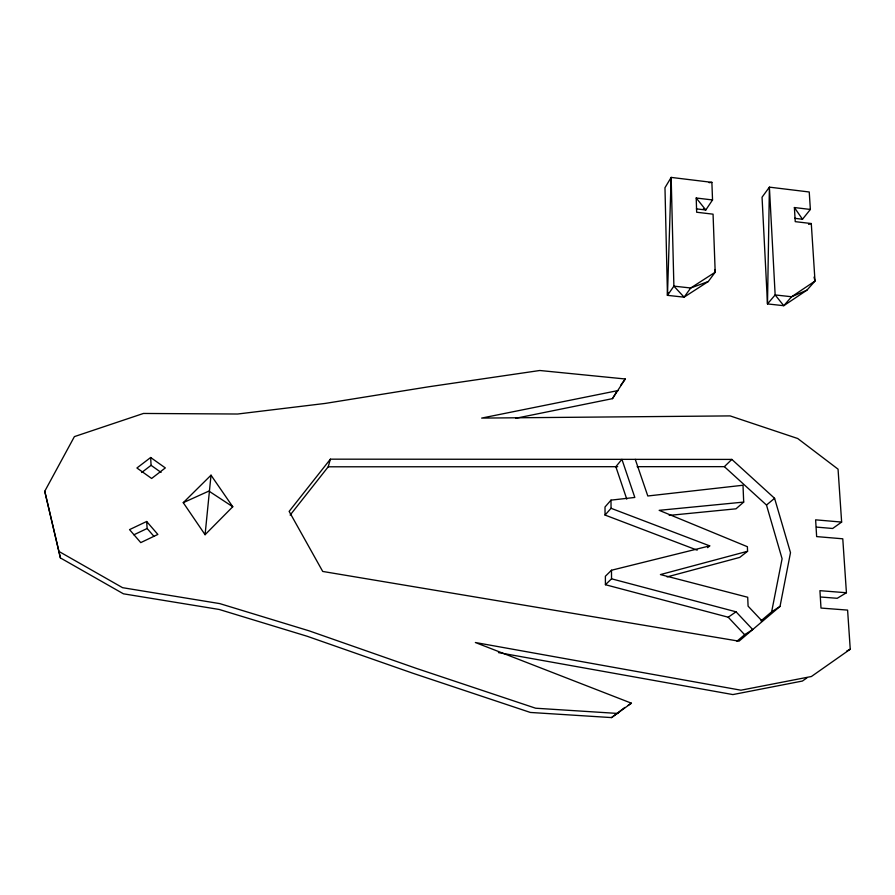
<?xml version="1.0" encoding="UTF-8"?>
<svg xmlns="http://www.w3.org/2000/svg" width="895" height="895" viewBox="0 0 895 895"><rect width="100%" height="100%" fill="white"/><g stroke="black" fill="none" stroke-linecap="round" stroke-linejoin="round"><path stroke-width="1.34" d="M712.532 199.954L696.209 198.008L696.657 212.238L713.058 214.173L715.194 272.214L708.292 281.511L684.093 297.162L667.469 295.35L671.16 177.411L711.883 182.356L712.532 199.954L705.808 209.978L696.399 208.871M205.078 534.707L211.019 475.189L232.756 506.749L205.078 534.707L183.262 502.666L211.019 475.189M780.026 606.407L790.498 552.674L774.578 498.302L731.841 459.415L330.378 459.169L289.141 511.392L322.715 571.446L739.001 641.178L780.026 606.407L771.635 611.833L760.963 620.873M771.635 611.833L782.096 558.76L766.489 505.048L724.368 466.653L637.117 466.687M290.137 515.106L328.219 466.798L330.378 459.169M667.469 295.35L673.89 286.143L671.16 177.411L664.974 187.704L667.469 295.35L668.285 292.687M618.378 390.5L481.655 418.088L730.119 415.906L797.725 438.516L838.056 469.17L841.636 522.076L815.625 519.838L816.643 536.597L842.777 538.801L846.424 592.747L819.932 590.666L820.995 608.063L847.599 610.099L850.25 649.233L811.385 676.519L740.937 690.202L475.368 642.52L631.411 703.19L611.553 717.589L530.366 712.454L412.987 673.286L307.209 636.278L219.174 609.461L123.42 593.81L60.412 557.932L44.75 491.265L74.397 436.615L143.457 413.456L237.656 414.016L325.232 403.421L428.56 386.797L539.808 370.496L625.258 378.988L612.471 398.644L515.654 418.301M612.471 398.644L616.554 391.809M620.761 385.186L625.258 378.988M794.615 218.302L802.502 219.241L810.367 209.452L809.237 191.989L769.398 187.144L762.048 197.202L767.496 303.92L783.774 305.698L806.932 290.159L815.009 281.075L811.284 223.537L795.241 221.647L794.391 207.539L810.367 209.452M626.78 499.142L615.838 466.698L621.913 459.348L634.823 497.452L610.994 500.137L605.009 507.006L605.054 515.061L697.171 550.145M605.054 515.061L611.05 508.293L610.994 500.137M611.05 508.293L709.713 545.883L611.486 570.249L605.378 576.257L605.423 584.715L728.217 617.214L744.629 634.712L752.717 629.554L736.048 611.811L611.542 578.808L605.423 584.715M724.368 466.653L731.841 459.415M635.271 459.359L647.801 495.987L742.995 485.247L743.7 502.084L735.992 508.819L669.214 515.397M707.609 547.662L709.713 545.883M736.932 641.234L745.009 634.398M766.489 505.048L774.578 498.302M743.7 502.084L659.156 510.329L747.381 546.711L747.571 551.275L739.717 557.417L667.111 576.895M141.701 472.504L151.076 465.322L150.662 457.502L136.924 467.995L151.635 478.467L165.329 467.917L150.662 457.502M611.553 717.589L624.822 707.453M841.636 522.076L832.663 528.486L816.441 527.099M806.954 677.862L802.423 681.039L732.882 694.576L498.448 652.6M728.217 617.214L736.048 611.811M628.122 705.327L631.411 703.19M846.424 592.747L837.217 598.296L820.704 597.01M846.726 651.045L850.25 649.233M133.881 534.796L147.138 528.497L146.657 521.494L129.54 529.616L140.75 542.616L157.856 534.438L146.657 521.494M183.262 502.666L208.882 491.075L232.756 506.749M806.932 290.159L791.616 296.748L783.774 305.698L775.148 294.936L769.398 187.144L767.496 303.92L775.148 294.936L791.616 296.748L815.009 281.075L814.047 277.092M708.292 281.511L690.727 287.989L673.89 286.143L684.093 297.162L690.727 287.989L715.194 272.214L714.691 269.54M808.644 224.41L811.284 223.537M747.571 551.275L660.42 574.579L747.705 597.256L748.086 606.161L762.395 621.343M709.12 182.669L711.883 182.356M328.219 466.798L617.729 466.698M617.975 713.46L535.624 708.213L416.511 668.442L309.144 630.852L219.778 603.61L122.57 587.679L58.611 551.253M703.403 208.669L705.808 209.978L696.209 198.008M151.076 465.322L161.078 472.426M147.138 528.497L153.929 536.351M794.391 207.539L802.502 219.241M44.75 491.265L60.412 557.932M611.486 570.249L611.542 578.808"/></g></svg>
